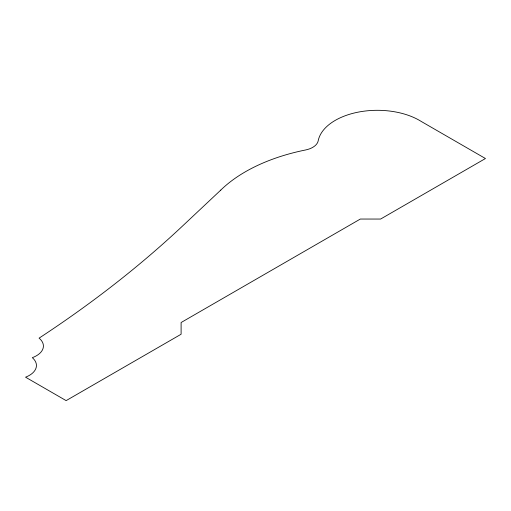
<?xml version="1.0" encoding="UTF-8"?>
<svg xmlns="http://www.w3.org/2000/svg" width="511" height="511" viewBox="0 0 511 511"><rect width="100%" height="100%" fill="white"/><g stroke="black" fill="none" stroke-linecap="round" stroke-linejoin="round"><path stroke-width="0.77" d="M220.797 190.073L182.274 226.264A1413.873 816.291 0 0 1 39.079 338.141A23.813 13.746 0 0 1 32.314 357.668A24.304 14.033 0 0 1 25.55 377.188L66.13 400.618L181.105 334.239L181.105 322.524L360.332 219.047L380.618 219.047L485.45 158.525L421.198 121.426A59.538 34.371 0 0 0 358.907 111.998A59.538 34.371 0 0 0 318.193 140.812A19.131 11.044 0 0 1 305.501 149.991A159.585 92.133 0 0 0 220.797 190.073"/></g></svg>
